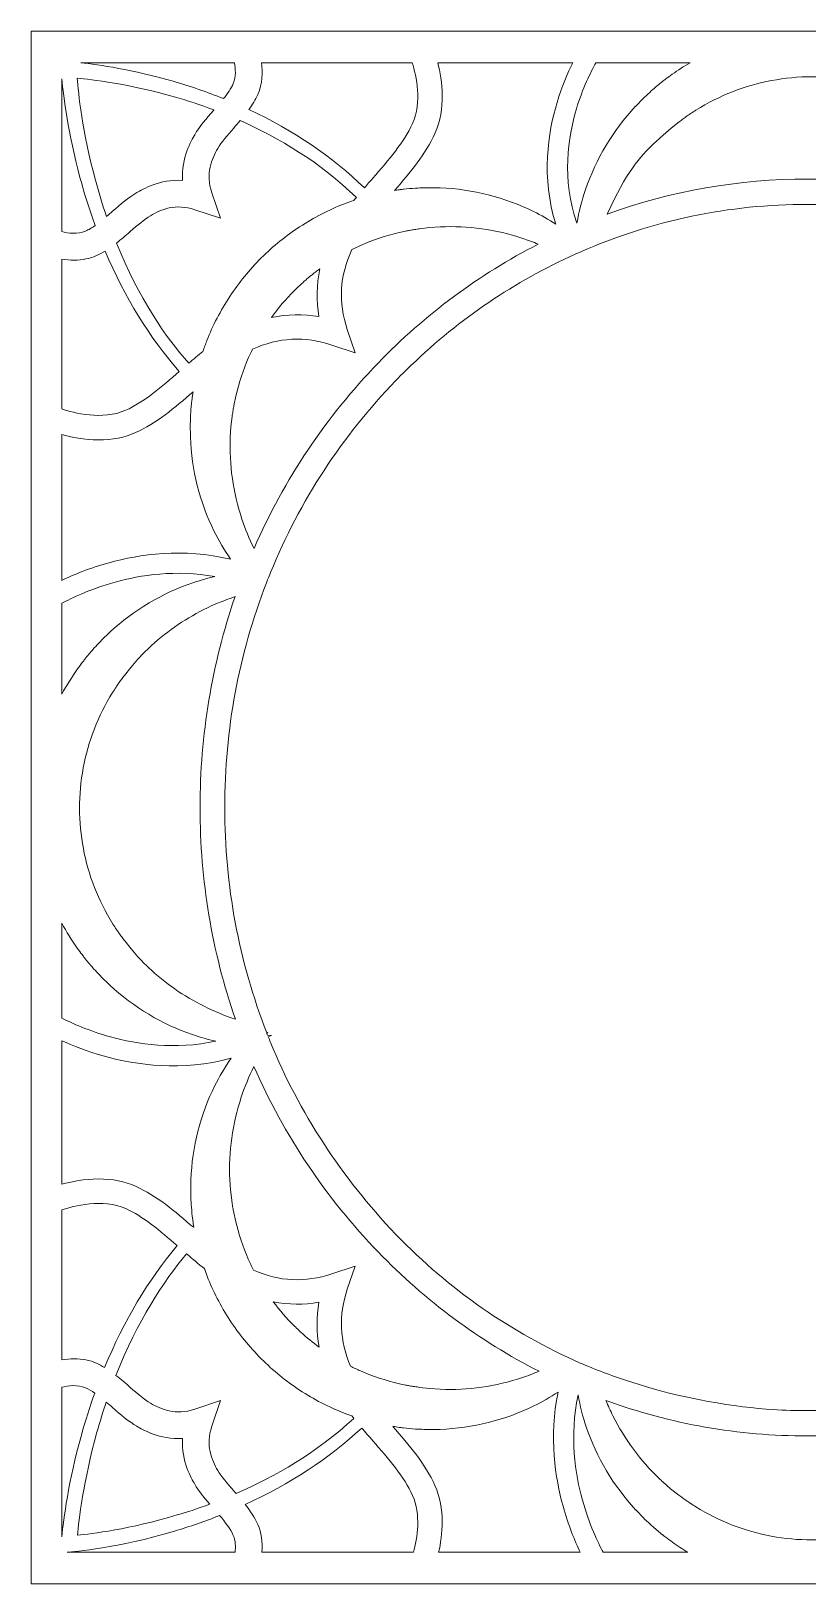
# Model space of a CAD drawing. Header units: millimetres. Extents: x -965 to 732, y -534 to 696.
# Drawn here: x -519.3 to -328.8, y 314.6 to 695.5 of the extents above; entities that cross this region are included whole.
import ezdxf

# ---------------------------------------------------------------- set-up
doc = ezdxf.new("R2010")
doc.units = ezdxf.units.MM
doc.header["$MEASUREMENT"] = 0
doc.layers.add('Layer 4', color=7, linetype='Continuous')

msp = doc.modelspace()

# ---------------------------------------------------------------- linework, layer by layer
at = {"layer": 'Layer 4', "lineweight": 0}
msp.add_lwpolyline([(-138.35, 642.07), (-138.27, 642.1), (-138.35, 642.29), (-138.35, 695.51), (-519.27, 695.51), (-519.27, 314.59), (-138.35, 314.59), (-138.35, 366.85), (-138.27, 367.04), (-138.35, 367.07), (-138.35, 642.07)], dxfattribs=at)
for points, knots in [([(-469.69, 682.63), (-470.23, 681.43), (-471.09, 680.18), (-472.08, 678.93), (-476.06, 680.53), (-480.19, 681.96), (-484.46, 683.19), (-494.39, 686.06), (-502.63, 687.26), (-507.11, 687.75), (-507.11, 687.75), (-469.42, 687.75), (-469.42, 687.75), (-469.12, 686.27), (-468.97, 684.27), (-469.69, 682.63)], [0, 0, 0, 0, 1, 1, 1, 2, 2, 2, 3, 3, 3, 4, 4, 4, 5, 5, 5, 5]), ([(-463.68, 679.96), (-462.5, 682.62), (-462.45, 685.44), (-462.75, 687.75), (-462.75, 687.75), (-425.81, 687.75), (-425.81, 687.75), (-424.78, 684.43), (-423.39, 678.08), (-425.73, 672.83), (-427.74, 668.31), (-431.67, 663.8), (-435.47, 659.43), (-436.16, 658.64), (-436.85, 657.84), (-437.54, 657.03), (-445.35, 664.66), (-454.93, 671.15), (-465.86, 676.24), (-465.01, 677.43), (-464.26, 678.66), (-463.68, 679.96)], [0, 0, 0, 0, 1, 1, 1, 2, 2, 2, 3, 3, 3, 4, 4, 4, 5, 5, 5, 6, 6, 6, 7, 7, 7, 7]), ([(-386.41, 687.75), (-387.66, 685.24), (-389.09, 681.91), (-390.28, 677.97), (-392.52, 670.59), (-394.22, 659.71), (-390.59, 648.12), (-392.36, 649.27), (-394.18, 650.31), (-396.06, 651.24), (-403.06, 654.72), (-410.99, 656.73), (-418.97, 657.05), (-418.99, 657.05), (-419, 657.05), (-419.01, 657.05), (-419.01, 657.05), (-421.94, 657.09), (-421.94, 657.09), (-421.96, 657.09), (-421.99, 657.09), (-422.01, 657.09), (-422.01, 657.09), (-422.91, 657.06), (-422.91, 657.06), (-423.59, 657.04), (-424.28, 657.02), (-424.96, 656.98), (-424.97, 656.98), (-424.99, 656.98), (-425.01, 656.98), (-425.9, 656.91), (-426.94, 656.82), (-427.97, 656.71), (-427.98, 656.71), (-428, 656.71), (-428.02, 656.71), (-428.33, 656.66), (-428.65, 656.62), (-428.96, 656.58), (-429.35, 656.52), (-429.75, 656.47), (-430.15, 656.41), (-426.31, 660.82), (-422.47, 665.39), (-420.25, 670.39), (-417.51, 676.54), (-418.41, 683.32), (-419.56, 687.75), (-419.56, 687.75), (-386.41, 687.75), (-386.41, 687.75)], [0, 0, 0, 0, 1, 1, 1, 2, 2, 2, 3, 3, 3, 4, 4, 4, 5, 5, 5, 6, 6, 6, 7, 7, 7, 8, 8, 8, 9, 9, 9, 10, 10, 10, 11, 11, 11, 12, 12, 12, 13, 13, 13, 14, 14, 14, 15, 15, 15, 16, 16, 16, 17, 17, 17, 17]), ([(-357.63, 687.75), (-359.17, 686.86), (-360.64, 685.91), (-362.04, 684.91), (-362.6, 684.52), (-363.14, 684.11), (-363.66, 683.71), (-363.92, 683.52), (-364.17, 683.33), (-364.43, 683.13), (-364.44, 683.12), (-364.46, 683.11), (-364.47, 683.1), (-365.28, 682.45), (-366.08, 681.78), (-366.77, 681.2), (-366.78, 681.19), (-366.79, 681.18), (-366.81, 681.17), (-367.31, 680.71), (-367.81, 680.24), (-368.31, 679.78), (-368.31, 679.78), (-368.98, 679.16), (-368.98, 679.16), (-368.99, 679.14), (-369.01, 679.13), (-369.03, 679.11), (-369.03, 679.11), (-371.08, 677.02), (-371.08, 677.02), (-371.09, 677), (-371.1, 676.99), (-371.11, 676.98), (-376.56, 671.1), (-380.78, 664.06), (-383.31, 656.63), (-384.22, 653.95), (-384.92, 651.18), (-385.41, 648.37), (-389.19, 659.19), (-387.61, 669.52), (-385.53, 676.45), (-384.02, 681.46), (-382.04, 685.45), (-380.75, 687.75), (-380.75, 687.75), (-357.63, 687.75), (-357.63, 687.75)], [0, 0, 0, 0, 1, 1, 1, 2, 2, 2, 3, 3, 3, 4, 4, 4, 5, 5, 5, 6, 6, 6, 7, 7, 7, 8, 8, 8, 9, 9, 9, 10, 10, 10, 11, 11, 11, 12, 12, 12, 13, 13, 13, 14, 14, 14, 15, 15, 15, 16, 16, 16, 16]), ([(-507.28, 659.61), (-506.19, 655.55), (-504.94, 651.61), (-503.55, 647.8), (-504.34, 647.25), (-505.13, 646.77), (-505.9, 646.43), (-507.8, 645.58), (-510.19, 645.93), (-511.73, 646.31), (-511.73, 646.31), (-511.73, 683.77), (-511.73, 683.77), (-511.32, 679.35), (-510.2, 670.45), (-507.28, 659.61)], [0, 0, 0, 0, 1, 1, 1, 2, 2, 2, 3, 3, 3, 4, 4, 4, 5, 5, 5, 5]), ([(-503.5, 658.94), (-506.7, 670.79), (-507.69, 680.47), (-507.96, 683.92), (-504.62, 683.64), (-495.27, 682.6), (-483.82, 679.28), (-480.92, 678.44), (-477.75, 677.41), (-474.42, 676.15), (-474.46, 676.1), (-474.51, 676.05), (-474.55, 676), (-476.29, 674.01), (-477.93, 672.13), (-479.14, 670.07), (-480, 668.62), (-482.42, 664.52), (-482.16, 658.89), (-487.79, 659.16), (-491.89, 656.73), (-493.33, 655.88), (-495.39, 654.66), (-497.28, 653.02), (-499.27, 651.29), (-499.76, 650.85), (-500.26, 650.42), (-500.76, 650), (-501.73, 652.83), (-502.65, 655.8), (-503.5, 658.94)], [0, 0, 0, 0, 1, 1, 1, 2, 2, 2, 3, 3, 3, 4, 4, 4, 5, 5, 5, 6, 6, 6, 7, 7, 7, 8, 8, 8, 9, 9, 9, 10, 10, 10, 10]), ([(-296.18, 674.05), (-295.85, 673.8), (-295.51, 673.55), (-295.18, 673.32), (-295.18, 673.32), (-293.2, 671.75), (-293.2, 671.75), (-293.2, 671.75), (-291.29, 670.09), (-291.29, 670.09), (-286.24, 665.48), (-282.1, 660), (-278.98, 653.8), (-278.31, 652.47), (-277.69, 651.1), (-277.11, 649.67), (-293.62, 656), (-311, 659.2), (-328.81, 659.2), (-345.71, 659.2), (-362.23, 656.32), (-377.98, 650.62), (-373.39, 660.79), (-369.92, 664.72), (-366.46, 667.98), (-365.97, 668.44), (-365.48, 668.89), (-364.98, 669.34), (-364.98, 669.34), (-364.28, 669.98), (-364.28, 669.98), (-364.28, 669.98), (-362.35, 671.67), (-362.35, 671.67), (-362.35, 671.67), (-360.38, 673.23), (-360.38, 673.23), (-360.05, 673.47), (-359.72, 673.72), (-359.38, 673.96), (-359.04, 674.22), (-358.7, 674.47), (-358.35, 674.72), (-358.08, 674.89), (-357.81, 675.07), (-357.54, 675.25), (-357.11, 675.54), (-356.68, 675.83), (-356.25, 676.1), (-353.28, 677.94), (-350.27, 679.46), (-347.31, 680.61), (-344.08, 681.86), (-340.86, 682.79), (-337.73, 683.36), (-334.44, 683.99), (-331.12, 684.31), (-327.81, 684.3), (-324.51, 684.32), (-321.18, 684.01), (-317.88, 683.39), (-314.76, 682.83), (-311.53, 681.91), (-308.3, 680.66), (-308.3, 680.66), (-308.3, 680.66), (-308.3, 680.66), (-305.33, 679.52), (-302.31, 678.01), (-299.34, 676.19), (-298.9, 675.91), (-298.46, 675.62), (-298.03, 675.33), (-297.76, 675.15), (-297.49, 674.97), (-297.22, 674.8), (-296.87, 674.55), (-296.53, 674.3), (-296.18, 674.05)], [0, 0, 0, 0, 1, 1, 1, 2, 2, 2, 3, 3, 3, 4, 4, 4, 5, 5, 5, 6, 6, 6, 7, 7, 7, 8, 8, 8, 9, 9, 9, 10, 10, 10, 11, 11, 11, 12, 12, 12, 13, 13, 13, 14, 14, 14, 15, 15, 15, 16, 16, 16, 17, 17, 17, 18, 18, 18, 19, 19, 19, 20, 20, 20, 21, 21, 21, 22, 22, 22, 23, 23, 23, 24, 24, 24, 25, 25, 25, 26, 26, 26, 26]), ([(-439.51, 654.68), (-439.7, 654.45), (-439.9, 654.21), (-440.09, 653.97), (-440.93, 653.69), (-441.77, 653.39), (-442.62, 653.07), (-446.26, 651.65), (-449.89, 649.78), (-453.41, 647.5), (-456.74, 645.31), (-459.91, 642.74), (-462.85, 639.84), (-465.75, 636.92), (-468.33, 633.75), (-470.54, 630.42), (-472.83, 626.91), (-474.71, 623.28), (-476.15, 619.63), (-476.5, 618.73), (-476.82, 617.83), (-477.12, 616.92), (-478.28, 616), (-479.45, 615.01), (-480.61, 614.01), (-486.24, 620.39), (-492.86, 629.92), (-498.34, 643.48), (-497.17, 644.39), (-496.05, 645.36), (-494.94, 646.33), (-493.19, 647.86), (-491.53, 649.3), (-489.99, 650.21), (-487.42, 651.73), (-483.87, 653.27), (-479.11, 651.68), (-479.11, 651.68), (-472.86, 649.59), (-472.86, 649.59), (-472.86, 649.59), (-474.94, 655.84), (-474.94, 655.84), (-474.94, 655.84), (-474.94, 655.84), (-474.94, 655.84), (-476.53, 660.6), (-475, 664.16), (-473.48, 666.72), (-472.57, 668.26), (-471.12, 669.92), (-469.59, 671.68), (-469.06, 672.29), (-468.53, 672.9), (-468, 673.53), (-458.51, 669.32), (-448.3, 663.28), (-439.51, 654.68)], [0, 0, 0, 0, 1, 1, 1, 2, 2, 2, 3, 3, 3, 4, 4, 4, 5, 5, 5, 6, 6, 6, 7, 7, 7, 8, 8, 8, 9, 9, 9, 10, 10, 10, 11, 11, 11, 12, 12, 12, 13, 13, 13, 14, 14, 14, 15, 15, 15, 16, 16, 16, 17, 17, 17, 18, 18, 18, 19, 19, 19, 19]), ([(-429.75, 400.24), (-429.79, 400.28), (-429.83, 400.32), (-429.87, 400.36), (-443.24, 414.51), (-453.56, 430.35), (-460.55, 447.42), (-460.74, 447.89), (-460.92, 448.35), (-461.11, 448.82), (-461.11, 448.82), (-460.31, 449.11), (-460.31, 449.11), (-460.31, 449.11), (-461.26, 449.2), (-461.26, 449.2), (-461.31, 449.33), (-461.37, 449.47), (-461.42, 449.6), (-461.42, 449.6), (-461.19, 449.88), (-461.19, 449.88), (-461.19, 449.88), (-461.48, 449.77), (-461.48, 449.77), (-468.33, 467.33), (-471.79, 485.92), (-471.79, 505.05), (-471.79, 524.13), (-468.34, 542.67), (-461.54, 560.19), (-461.54, 560.19), (-461.26, 560.91), (-461.26, 560.91), (-461.02, 561.5), (-460.79, 562.09), (-460.55, 562.67), (-453.34, 580.3), (-443.02, 596.13), (-429.88, 609.72), (-428.25, 611.41), (-426.58, 613.05), (-424.88, 614.65), (-412.93, 625.89), (-399.37, 634.86), (-384.48, 641.37), (-366.85, 649.09), (-348.12, 653), (-328.81, 653), (-309.5, 653), (-290.77, 649.09), (-273.14, 641.37), (-256.11, 633.92), (-240.82, 623.25), (-227.68, 609.67), (-214.55, 596.08), (-204.23, 580.25), (-197.03, 562.64), (-189.57, 544.4), (-185.79, 525.02), (-185.79, 505.05), (-185.79, 485.76), (-189.32, 467.04), (-196.27, 449.36), (-196.27, 449.36), (-197.24, 449.28), (-197.24, 449.28), (-197.24, 449.28), (-196.4, 449.02), (-196.4, 449.02), (-196.61, 448.5), (-196.82, 447.98), (-197.03, 447.46), (-204.23, 429.84), (-214.55, 414.02), (-227.68, 400.43), (-240.82, 386.84), (-256.11, 376.17), (-273.14, 368.72), (-290.77, 361.01), (-309.5, 357.1), (-328.81, 357.1), (-331.66, 357.1), (-334.5, 357.18), (-337.32, 357.35), (-346.33, 357.98), (-358.96, 359.75), (-373.02, 364.39), (-376.98, 365.7), (-380.85, 367.17), (-384.62, 368.78), (-401.51, 376.2), (-416.69, 386.78), (-429.75, 400.24)], [0, 0, 0, 0, 1, 1, 1, 2, 2, 2, 3, 3, 3, 4, 4, 4, 5, 5, 5, 6, 6, 6, 7, 7, 7, 8, 8, 8, 9, 9, 9, 10, 10, 10, 11, 11, 11, 12, 12, 12, 13, 13, 13, 14, 14, 14, 15, 15, 15, 16, 16, 16, 17, 17, 17, 18, 18, 18, 19, 19, 19, 20, 20, 20, 21, 21, 21, 22, 22, 22, 23, 23, 23, 24, 24, 24, 25, 25, 25, 26, 26, 26, 27, 27, 27, 28, 28, 28, 29, 29, 29, 30, 30, 30, 31, 31, 31, 31]), ([(-426.49, 646.62), (-426.07, 646.69), (-425.65, 646.75), (-425.22, 646.82), (-424.81, 646.88), (-424.4, 646.94), (-423.99, 647.01), (-423.99, 647.01), (-421.49, 647.31), (-421.49, 647.31), (-421.49, 647.31), (-418.95, 647.48), (-418.95, 647.48), (-412.12, 647.79), (-405.3, 646.84), (-398.7, 644.65), (-397.43, 644.24), (-396.17, 643.77), (-394.9, 643.24), (-409.44, 635.8), (-422.64, 626), (-434.19, 614.05), (-446.97, 600.83), (-457.19, 585.56), (-464.6, 568.62), (-465.76, 570.98), (-466.75, 573.37), (-467.55, 575.78), (-467.55, 575.78), (-467.55, 575.78), (-467.55, 575.78), (-469.75, 582.34), (-470.71, 589.12), (-470.42, 595.9), (-470.42, 595.9), (-470.26, 598.46), (-470.26, 598.46), (-470.26, 598.46), (-469.97, 600.96), (-469.97, 600.96), (-469.9, 601.36), (-469.84, 601.77), (-469.78, 602.18), (-469.72, 602.6), (-469.65, 603.02), (-469.58, 603.44), (-469.52, 603.76), (-469.45, 604.07), (-469.39, 604.39), (-469.29, 604.9), (-469.19, 605.41), (-469.08, 605.91), (-468.28, 609.31), (-467.22, 612.5), (-465.94, 615.4), (-465.65, 616.08), (-465.33, 616.76), (-464.99, 617.45), (-458.54, 620.37), (-452.17, 620.71), (-445.52, 618.49), (-445.52, 618.49), (-439.83, 616.59), (-439.83, 616.59), (-439.83, 616.59), (-441.73, 622.28), (-441.73, 622.28), (-443.96, 628.98), (-443.6, 635.42), (-440.61, 641.93), (-439.91, 642.27), (-439.2, 642.61), (-438.47, 642.93), (-435.57, 644.23), (-432.37, 645.29), (-428.97, 646.1), (-428.46, 646.22), (-427.95, 646.32), (-427.44, 646.42), (-427.12, 646.49), (-426.8, 646.55), (-426.49, 646.62)], [0, 0, 0, 0, 1, 1, 1, 2, 2, 2, 3, 3, 3, 4, 4, 4, 5, 5, 5, 6, 6, 6, 7, 7, 7, 8, 8, 8, 9, 9, 9, 10, 10, 10, 11, 11, 11, 12, 12, 12, 13, 13, 13, 14, 14, 14, 15, 15, 15, 16, 16, 16, 17, 17, 17, 18, 18, 18, 19, 19, 19, 20, 20, 20, 21, 21, 21, 22, 22, 22, 23, 23, 23, 24, 24, 24, 25, 25, 25, 26, 26, 26, 27, 27, 27, 27]), ([(-503.23, 640.42), (-502.49, 640.74), (-501.78, 641.12), (-501.09, 641.54), (-496.29, 630.19), (-490.16, 620.2), (-482.92, 612.01), (-487.2, 608.28), (-491.63, 604.46), (-496.07, 602.49), (-501.78, 599.95), (-508.91, 601.86), (-511.73, 602.82), (-511.73, 602.82), (-511.73, 639.58), (-511.73, 639.58), (-510.7, 639.41), (-509.69, 639.32), (-508.71, 639.32), (-506.7, 639.32), (-504.86, 639.69), (-503.23, 640.42)], [0, 0, 0, 0, 1, 1, 1, 2, 2, 2, 3, 3, 3, 4, 4, 4, 5, 5, 5, 6, 6, 6, 7, 7, 7, 7]), ([(-453.24, 633.26), (-452.86, 633.62), (-452.47, 633.96), (-452.08, 634.3), (-451.77, 634.57), (-451.45, 634.84), (-451.14, 635.1), (-450.96, 635.25), (-450.79, 635.39), (-450.61, 635.54), (-449.92, 636.1), (-449.2, 636.64), (-448.48, 637.17), (-449.28, 633.29), (-449.36, 629.37), (-448.69, 625.45), (-452.58, 626.11), (-456.47, 626.05), (-460.32, 625.26), (-458.65, 627.59), (-456.79, 629.78), (-454.77, 631.78), (-454.33, 632.23), (-453.87, 632.68), (-453.4, 633.11), (-453.35, 633.16), (-453.29, 633.21), (-453.24, 633.26)], [0, 0, 0, 0, 1, 1, 1, 2, 2, 2, 3, 3, 3, 4, 4, 4, 5, 5, 5, 6, 6, 6, 7, 7, 7, 8, 8, 8, 9, 9, 9, 9]), ([(-493.63, 597.01), (-488.6, 599.25), (-484, 603.13), (-479.56, 606.99), (-479.61, 606.64), (-479.66, 606.29), (-479.7, 605.95), (-479.75, 605.64), (-479.79, 605.32), (-479.84, 605), (-479.84, 604.99), (-479.84, 604.97), (-479.84, 604.95), (-479.96, 603.92), (-480.05, 602.88), (-480.12, 601.98), (-480.12, 601.96), (-480.13, 601.95), (-480.13, 601.93), (-480.16, 601.24), (-480.18, 600.56), (-480.21, 599.88), (-480.21, 599.88), (-480.24, 598.97), (-480.24, 598.97), (-480.24, 598.95), (-480.24, 598.92), (-480.24, 598.9), (-480.24, 598.9), (-480.21, 595.97), (-480.21, 595.97), (-480.21, 595.95), (-480.21, 595.94), (-480.21, 595.92), (-479.9, 587.9), (-477.91, 579.94), (-474.43, 572.9), (-473.24, 570.47), (-471.86, 568.14), (-470.33, 565.93), (-481.98, 568.77), (-492.79, 567.14), (-500.15, 565.09), (-500.15, 565.09), (-500.15, 565.09), (-500.15, 565.09), (-504.92, 563.77), (-508.86, 562.15), (-511.73, 560.76), (-511.73, 560.76), (-511.73, 596.53), (-511.73, 596.53), (-509.44, 595.88), (-506.21, 595.21), (-502.71, 595.21), (-499.37, 595.21), (-496.32, 595.82), (-493.63, 597.01)], [0, 0, 0, 0, 1, 1, 1, 2, 2, 2, 3, 3, 3, 4, 4, 4, 5, 5, 5, 6, 6, 6, 7, 7, 7, 8, 8, 8, 9, 9, 9, 10, 10, 10, 11, 11, 11, 12, 12, 12, 13, 13, 13, 14, 14, 14, 15, 15, 15, 16, 16, 16, 17, 17, 17, 18, 18, 18, 19, 19, 19, 19]), ([(-498.64, 560.35), (-492.49, 562.05), (-483.72, 563.44), (-474.2, 561.68), (-476.02, 561.27), (-477.82, 560.77), (-479.6, 560.17), (-487.01, 557.68), (-494.04, 553.5), (-499.92, 548.08), (-499.93, 548.07), (-499.94, 548.06), (-499.95, 548.05), (-499.95, 548.05), (-502.05, 546.01), (-502.05, 546.01), (-502.06, 545.99), (-502.08, 545.98), (-502.1, 545.96), (-502.1, 545.96), (-502.72, 545.3), (-502.72, 545.3), (-503.18, 544.8), (-503.65, 544.3), (-504.11, 543.8), (-504.12, 543.79), (-504.13, 543.77), (-504.14, 543.76), (-504.72, 543.07), (-505.4, 542.28), (-506.05, 541.47), (-506.06, 541.46), (-506.07, 541.45), (-506.08, 541.43), (-506.27, 541.18), (-506.47, 540.92), (-506.66, 540.67), (-507.06, 540.14), (-507.47, 539.6), (-507.87, 539.05), (-509.26, 537.11), (-510.55, 535.03), (-511.73, 532.84), (-511.73, 532.84), (-511.73, 555.14), (-511.73, 555.14), (-509.44, 556.38), (-504.74, 558.66), (-498.64, 560.35)], [0, 0, 0, 0, 1, 1, 1, 2, 2, 2, 3, 3, 3, 4, 4, 4, 5, 5, 5, 6, 6, 6, 7, 7, 7, 8, 8, 8, 9, 9, 9, 10, 10, 10, 11, 11, 11, 12, 12, 12, 13, 13, 13, 14, 14, 14, 15, 15, 15, 16, 16, 16, 16]), ([(-493.06, 468.43), (-493.06, 468.43), (-494.76, 470.36), (-494.76, 470.36), (-494.76, 470.36), (-496.32, 472.32), (-496.32, 472.32), (-496.56, 472.66), (-496.81, 472.99), (-497.05, 473.33), (-497.31, 473.67), (-497.56, 474.01), (-497.81, 474.36), (-497.98, 474.63), (-498.16, 474.89), (-498.34, 475.16), (-498.63, 475.59), (-498.92, 476.03), (-499.19, 476.46), (-501.03, 479.43), (-502.55, 482.43), (-503.7, 485.39), (-504.95, 488.61), (-505.88, 491.83), (-506.45, 494.96), (-507.08, 498.24), (-507.39, 501.56), (-507.39, 504.86), (-507.4, 508.14), (-507.1, 511.47), (-506.48, 514.77), (-505.92, 517.89), (-505, 521.11), (-503.75, 524.34), (-502.61, 527.31), (-501.1, 530.32), (-499.28, 533.29), (-499, 533.73), (-498.71, 534.17), (-498.42, 534.6), (-498.24, 534.87), (-498.06, 535.14), (-497.88, 535.41), (-497.64, 535.76), (-497.39, 536.1), (-497.13, 536.45), (-496.89, 536.78), (-496.64, 537.11), (-496.4, 537.45), (-496.4, 537.45), (-494.84, 539.43), (-494.84, 539.43), (-494.84, 539.43), (-493.17, 541.34), (-493.17, 541.34), (-492.31, 542.28), (-491.42, 543.19), (-490.5, 544.07), (-486.5, 547.87), (-481.95, 551.07), (-476.92, 553.59), (-474.49, 554.81), (-471.92, 555.88), (-469.24, 556.78), (-474.94, 540.23), (-477.83, 522.84), (-477.83, 505.05), (-477.83, 487.19), (-474.92, 469.73), (-469.17, 453.12), (-471.85, 454.01), (-474.42, 455.07), (-476.85, 456.29), (-481.87, 458.79), (-486.42, 461.96), (-490.41, 465.73), (-491.32, 466.6), (-492.21, 467.5), (-493.06, 468.43)], [0, 0, 0, 0, 1, 1, 1, 2, 2, 2, 3, 3, 3, 4, 4, 4, 5, 5, 5, 6, 6, 6, 7, 7, 7, 8, 8, 8, 9, 9, 9, 10, 10, 10, 11, 11, 11, 12, 12, 12, 13, 13, 13, 14, 14, 14, 15, 15, 15, 16, 16, 16, 17, 17, 17, 18, 18, 18, 19, 19, 19, 20, 20, 20, 21, 21, 21, 22, 22, 22, 23, 23, 23, 24, 24, 24, 25, 25, 25, 26, 26, 26, 26]), ([(-507.95, 470.57), (-507.55, 470.02), (-507.14, 469.47), (-506.74, 468.95), (-506.55, 468.69), (-506.36, 468.44), (-506.16, 468.18), (-506.15, 468.17), (-506.14, 468.15), (-506.13, 468.14), (-505.48, 467.33), (-504.81, 466.53), (-504.23, 465.85), (-504.22, 465.83), (-504.21, 465.82), (-504.2, 465.81), (-503.74, 465.3), (-503.27, 464.8), (-502.8, 464.3), (-502.8, 464.3), (-502.19, 463.64), (-502.19, 463.64), (-502.17, 463.62), (-502.15, 463.6), (-502.14, 463.59), (-502.14, 463.59), (-500.04, 461.54), (-500.04, 461.54), (-500.03, 461.53), (-500.02, 461.52), (-500.01, 461.51), (-494.13, 456.06), (-487.1, 451.85), (-479.67, 449.33), (-477.8, 448.69), (-475.89, 448.16), (-473.96, 447.73), (-483.99, 445.57), (-493.29, 446.98), (-499.79, 448.78), (-505.07, 450.24), (-509.3, 452.16), (-511.73, 453.39), (-511.73, 453.39), (-511.73, 476.68), (-511.73, 476.68), (-510.58, 474.52), (-509.31, 472.48), (-507.95, 470.57)], [0, 0, 0, 0, 1, 1, 1, 2, 2, 2, 3, 3, 3, 4, 4, 4, 5, 5, 5, 6, 6, 6, 7, 7, 7, 8, 8, 8, 9, 9, 9, 10, 10, 10, 11, 11, 11, 12, 12, 12, 13, 13, 13, 14, 14, 14, 15, 15, 15, 16, 16, 16, 16]), ([(-480.12, 410.71), (-480.12, 410.71), (-480.09, 409.81), (-480.09, 409.81), (-480.07, 409.13), (-480.05, 408.44), (-480.02, 407.76), (-480.02, 407.74), (-480.02, 407.72), (-480.01, 407.7), (-479.94, 406.81), (-479.85, 405.77), (-479.74, 404.74), (-479.74, 404.72), (-479.74, 404.7), (-479.74, 404.69), (-479.69, 404.37), (-479.65, 404.05), (-479.61, 403.74), (-479.54, 403.22), (-479.46, 402.68), (-479.38, 402.15), (-479.41, 402.12), (-479.43, 402.09), (-479.46, 402.07), (-483.93, 405.96), (-488.56, 409.88), (-493.63, 412.13), (-496.32, 413.33), (-499.37, 413.93), (-502.71, 413.93), (-506.21, 413.93), (-509.45, 413.26), (-511.73, 412.62), (-511.73, 412.62), (-511.73, 447.83), (-511.73, 447.83), (-509.08, 446.62), (-505.52, 445.21), (-501.3, 444.04), (-493.6, 441.9), (-482.31, 440.25), (-470.23, 443.52), (-471.73, 441.36), (-473.08, 439.08), (-474.26, 436.71), (-477.74, 429.69), (-479.76, 421.76), (-480.09, 413.75), (-480.09, 413.74), (-480.09, 413.72), (-480.09, 413.71), (-480.09, 413.71), (-480.12, 410.78), (-480.12, 410.78), (-480.13, 410.76), (-480.13, 410.73), (-480.12, 410.71)], [0, 0, 0, 0, 1, 1, 1, 2, 2, 2, 3, 3, 3, 4, 4, 4, 5, 5, 5, 6, 6, 6, 7, 7, 7, 8, 8, 8, 9, 9, 9, 10, 10, 10, 11, 11, 11, 12, 12, 12, 13, 13, 13, 14, 14, 14, 15, 15, 15, 16, 16, 16, 17, 17, 17, 18, 18, 18, 19, 19, 19, 19]), ([(-441.73, 386.86), (-441.73, 386.86), (-439.83, 392.55), (-439.83, 392.55), (-439.83, 392.55), (-445.52, 390.65), (-445.52, 390.65), (-452.08, 388.47), (-458.36, 388.76), (-464.71, 391.57), (-465.17, 392.46), (-465.6, 393.37), (-466, 394.28), (-467.29, 397.18), (-468.36, 400.38), (-469.17, 403.77), (-469.28, 404.28), (-469.39, 404.79), (-469.49, 405.3), (-469.55, 405.62), (-469.62, 405.93), (-469.68, 406.25), (-469.76, 406.67), (-469.82, 407.09), (-469.89, 407.52), (-469.95, 407.92), (-470.01, 408.33), (-470.08, 408.74), (-470.08, 408.74), (-470.37, 411.24), (-470.37, 411.24), (-470.37, 411.24), (-470.54, 413.77), (-470.54, 413.77), (-470.86, 420.6), (-469.91, 427.41), (-467.72, 434), (-466.89, 436.53), (-465.85, 439.05), (-464.62, 441.52), (-457.21, 424.56), (-446.98, 409.28), (-434.18, 396.04), (-422.59, 384.05), (-409.32, 374.21), (-394.71, 366.75), (-396.07, 366.18), (-397.42, 365.67), (-398.77, 365.22), (-405.35, 363.02), (-412.14, 362.06), (-418.93, 362.35), (-418.93, 362.35), (-421.49, 362.51), (-421.49, 362.51), (-421.49, 362.51), (-423.99, 362.8), (-423.99, 362.8), (-424.4, 362.87), (-424.81, 362.93), (-425.22, 362.99), (-425.64, 363.05), (-426.06, 363.12), (-426.48, 363.19), (-426.79, 363.25), (-427.11, 363.32), (-427.43, 363.38), (-427.94, 363.48), (-428.45, 363.58), (-428.95, 363.69), (-432.35, 364.49), (-435.55, 365.55), (-438.46, 366.83), (-439.31, 367.2), (-440.14, 367.6), (-440.96, 368.01), (-443.62, 374.25), (-443.87, 380.42), (-441.73, 386.86)], [0, 0, 0, 0, 1, 1, 1, 2, 2, 2, 3, 3, 3, 4, 4, 4, 5, 5, 5, 6, 6, 6, 7, 7, 7, 8, 8, 8, 9, 9, 9, 10, 10, 10, 11, 11, 11, 12, 12, 12, 13, 13, 13, 14, 14, 14, 15, 15, 15, 16, 16, 16, 17, 17, 17, 18, 18, 18, 19, 19, 19, 20, 20, 20, 21, 21, 21, 22, 22, 22, 23, 23, 23, 24, 24, 24, 25, 25, 25, 26, 26, 26, 26]), ([(-503.23, 368.73), (-504.86, 369.45), (-506.7, 369.82), (-508.71, 369.82), (-509.69, 369.82), (-510.7, 369.73), (-511.73, 369.56), (-511.73, 369.56), (-511.73, 406.33), (-511.73, 406.33), (-508.91, 407.28), (-501.78, 409.19), (-496.07, 406.65), (-491.81, 404.76), (-487.57, 401.17), (-483.45, 397.59), (-490.52, 389.18), (-496.53, 379.07), (-501.24, 367.68), (-501.89, 368.07), (-502.55, 368.42), (-503.23, 368.73)], [0, 0, 0, 0, 1, 1, 1, 2, 2, 2, 3, 3, 3, 4, 4, 4, 5, 5, 5, 6, 6, 6, 7, 7, 7, 7]), ([(-469.59, 337.46), (-471.12, 339.22), (-472.57, 340.88), (-473.48, 342.42), (-475, 344.99), (-476.53, 348.54), (-474.94, 353.3), (-474.94, 353.3), (-472.86, 359.55), (-472.86, 359.55), (-472.86, 359.55), (-479.11, 357.46), (-479.11, 357.46), (-483.87, 355.88), (-487.42, 357.41), (-489.99, 358.93), (-491.53, 359.84), (-493.19, 361.28), (-494.94, 362.81), (-496.09, 363.81), (-497.24, 364.82), (-498.45, 365.75), (-493.16, 379.14), (-486.78, 388.84), (-481.15, 395.59), (-479.71, 394.34), (-478.24, 393.09), (-476.78, 391.95), (-476.56, 391.32), (-476.33, 390.69), (-476.09, 390.07), (-474.67, 386.42), (-472.79, 382.79), (-470.51, 379.26), (-468.32, 375.94), (-465.74, 372.76), (-462.84, 369.82), (-459.92, 366.93), (-456.75, 364.34), (-453.42, 362.14), (-449.91, 359.86), (-446.28, 357.98), (-442.64, 356.55), (-441.95, 356.28), (-441.27, 356.03), (-440.58, 355.79), (-440.43, 355.59), (-440.27, 355.4), (-440.12, 355.21), (-449.19, 346.81), (-459.52, 340.9), (-468.99, 336.77), (-469.19, 337), (-469.39, 337.23), (-469.59, 337.46)], [0, 0, 0, 0, 1, 1, 1, 2, 2, 2, 3, 3, 3, 4, 4, 4, 5, 5, 5, 6, 6, 6, 7, 7, 7, 8, 8, 8, 9, 9, 9, 10, 10, 10, 11, 11, 11, 12, 12, 12, 13, 13, 13, 14, 14, 14, 15, 15, 15, 16, 16, 16, 17, 17, 17, 18, 18, 18, 18]), ([(-453.13, 376.35), (-453.17, 376.39), (-453.22, 376.43), (-453.27, 376.47), (-453.67, 376.85), (-454.07, 377.24), (-454.46, 377.62), (-454.57, 377.73), (-454.68, 377.83), (-454.79, 377.93), (-456.61, 379.74), (-458.32, 381.7), (-459.88, 383.8), (-456.17, 383.09), (-452.43, 383.05), (-448.69, 383.69), (-449.32, 380.01), (-449.29, 376.32), (-448.61, 372.67), (-450.19, 373.82), (-451.7, 375.04), (-453.13, 376.35)], [0, 0, 0, 0, 1, 1, 1, 2, 2, 2, 3, 3, 3, 4, 4, 4, 5, 5, 5, 6, 6, 6, 7, 7, 7, 7]), ([(-511.73, 362.83), (-510.19, 363.21), (-507.8, 363.56), (-505.9, 362.71), (-505.16, 362.39), (-504.42, 361.94), (-503.66, 361.42), (-504.86, 358.07), (-505.96, 354.64), (-506.94, 351.12), (-510.11, 339.73), (-511.31, 330.47), (-511.73, 326.18), (-511.73, 326.18), (-511.73, 362.83), (-511.73, 362.83)], [0, 0, 0, 0, 1, 1, 1, 2, 2, 2, 3, 3, 3, 4, 4, 4, 5, 5, 5, 5]), ([(-500.84, 359.21), (-500.31, 358.76), (-499.79, 358.31), (-499.27, 357.85), (-497.28, 356.12), (-495.39, 354.48), (-493.33, 353.26), (-491.89, 352.41), (-487.79, 349.98), (-482.16, 350.25), (-482.42, 344.62), (-480, 340.52), (-479.14, 339.07), (-478.14, 337.37), (-476.85, 335.79), (-475.45, 334.17), (-478.26, 333.13), (-480.94, 332.24), (-483.42, 331.5), (-495.04, 328.02), (-504.5, 326.87), (-507.88, 326.54), (-507.57, 330.04), (-506.46, 339.83), (-503.11, 351.84), (-502.39, 354.4), (-501.63, 356.85), (-500.84, 359.21)], [0, 0, 0, 0, 1, 1, 1, 2, 2, 2, 3, 3, 3, 4, 4, 4, 5, 5, 5, 6, 6, 6, 7, 7, 7, 8, 8, 8, 9, 9, 9, 9]), ([(-419.33, 322.35), (-418.36, 326.55), (-417.67, 332.96), (-420.25, 338.75), (-422.55, 343.94), (-426.61, 348.66), (-430.58, 353.23), (-430.05, 353.15), (-429.51, 353.07), (-428.99, 353), (-428.67, 352.96), (-428.35, 352.91), (-428.04, 352.87), (-428.02, 352.86), (-428, 352.86), (-427.99, 352.86), (-426.95, 352.75), (-425.91, 352.66), (-425.02, 352.58), (-425, 352.58), (-424.99, 352.58), (-424.97, 352.58), (-424.29, 352.55), (-423.6, 352.52), (-422.92, 352.5), (-422.92, 352.5), (-422.02, 352.47), (-422.02, 352.47), (-421.99, 352.46), (-421.97, 352.46), (-421.95, 352.46), (-421.95, 352.46), (-419.02, 352.49), (-419.02, 352.49), (-419, 352.49), (-418.99, 352.5), (-418.98, 352.5), (-410.97, 352.8), (-403.02, 354.79), (-395.99, 358.25), (-393.95, 359.26), (-391.97, 360.4), (-390.06, 361.66), (-392.34, 350.63), (-390.72, 340.5), (-388.81, 333.66), (-387.53, 329.02), (-385.96, 325.18), (-384.61, 322.35), (-384.61, 322.35), (-419.33, 322.35), (-419.33, 322.35)], [0, 0, 0, 0, 1, 1, 1, 2, 2, 2, 3, 3, 3, 4, 4, 4, 5, 5, 5, 6, 6, 6, 7, 7, 7, 8, 8, 8, 9, 9, 9, 10, 10, 10, 11, 11, 11, 12, 12, 12, 13, 13, 13, 14, 14, 14, 15, 15, 15, 16, 16, 16, 17, 17, 17, 17]), ([(-384.07, 335.17), (-385.81, 341.47), (-387.3, 350.83), (-385.14, 360.94), (-384.66, 358.28), (-384, 355.66), (-383.14, 353.11), (-380.64, 345.69), (-376.45, 338.66), (-371.02, 332.78), (-371.01, 332.77), (-371.01, 332.76), (-371, 332.75), (-371, 332.75), (-368.95, 330.65), (-368.95, 330.65), (-368.94, 330.63), (-368.92, 330.62), (-368.9, 330.6), (-368.9, 330.6), (-368.24, 329.98), (-368.24, 329.98), (-367.74, 329.52), (-367.25, 329.05), (-366.74, 328.59), (-366.73, 328.58), (-366.71, 328.57), (-366.7, 328.56), (-366.02, 327.98), (-365.23, 327.31), (-364.42, 326.65), (-364.4, 326.64), (-364.39, 326.63), (-364.37, 326.62), (-364.12, 326.43), (-363.86, 326.23), (-363.6, 326.04), (-363.08, 325.64), (-362.54, 325.23), (-362, 324.84), (-360.78, 323.97), (-359.51, 323.14), (-358.19, 322.35), (-358.19, 322.35), (-379.01, 322.35), (-379.01, 322.35), (-380.22, 324.64), (-382.44, 329.26), (-384.07, 335.17)], [0, 0, 0, 0, 1, 1, 1, 2, 2, 2, 3, 3, 3, 4, 4, 4, 5, 5, 5, 6, 6, 6, 7, 7, 7, 8, 8, 8, 9, 9, 9, 10, 10, 10, 11, 11, 11, 12, 12, 12, 13, 13, 13, 14, 14, 14, 15, 15, 15, 16, 16, 16, 16]), ([(-359.45, 335.66), (-359.79, 335.9), (-360.12, 336.15), (-360.46, 336.39), (-360.46, 336.39), (-362.44, 337.95), (-362.44, 337.95), (-362.44, 337.95), (-364.35, 339.62), (-364.35, 339.62), (-364.64, 339.89), (-364.94, 340.16), (-365.23, 340.44), (-369.86, 344.86), (-373.68, 350.04), (-376.6, 355.86), (-377.21, 357.06), (-377.78, 358.31), (-378.31, 359.6), (-362.46, 353.82), (-345.83, 350.89), (-328.81, 350.89), (-311.02, 350.89), (-293.67, 354.09), (-277.18, 360.4), (-277.78, 358.87), (-278.45, 357.39), (-279.16, 355.97), (-282.25, 349.78), (-286.36, 344.31), (-291.35, 339.72), (-291.35, 339.72), (-293.28, 338.03), (-293.28, 338.03), (-293.28, 338.03), (-295.25, 336.47), (-295.25, 336.47), (-295.59, 336.23), (-295.92, 335.98), (-296.25, 335.74), (-296.59, 335.48), (-296.93, 335.23), (-297.28, 334.99), (-297.55, 334.81), (-297.82, 334.63), (-298.09, 334.45), (-298.52, 334.16), (-298.95, 333.87), (-299.39, 333.6), (-302.36, 331.76), (-305.36, 330.25), (-308.33, 329.1), (-311.55, 327.84), (-314.77, 326.92), (-317.91, 326.34), (-321.19, 325.71), (-324.52, 325.39), (-327.82, 325.41), (-331.11, 325.39), (-334.45, 325.69), (-337.75, 326.32), (-340.88, 326.88), (-344.1, 327.79), (-347.34, 329.04), (-347.34, 329.04), (-347.34, 329.04), (-347.34, 329.04), (-350.3, 330.18), (-353.32, 331.69), (-356.29, 333.52), (-356.74, 333.79), (-357.17, 334.09), (-357.61, 334.38), (-357.88, 334.55), (-358.14, 334.73), (-358.41, 334.91), (-358.76, 335.15), (-359.11, 335.41), (-359.45, 335.66)], [0, 0, 0, 0, 1, 1, 1, 2, 2, 2, 3, 3, 3, 4, 4, 4, 5, 5, 5, 6, 6, 6, 7, 7, 7, 8, 8, 8, 9, 9, 9, 10, 10, 10, 11, 11, 11, 12, 12, 12, 13, 13, 13, 14, 14, 14, 15, 15, 15, 16, 16, 16, 17, 17, 17, 18, 18, 18, 19, 19, 19, 20, 20, 20, 21, 21, 21, 22, 22, 22, 23, 23, 23, 24, 24, 24, 25, 25, 25, 26, 26, 26, 26]), ([(-462.65, 322.35), (-462.45, 324.86), (-462.8, 327.2), (-463.68, 329.18), (-464.45, 330.92), (-465.54, 332.53), (-466.74, 334.07), (-455.83, 339.08), (-446.17, 345.41), (-438.17, 352.84), (-437.28, 351.79), (-436.37, 350.74), (-435.47, 349.71), (-431.67, 345.35), (-427.74, 340.83), (-425.73, 336.31), (-423.61, 331.55), (-424.55, 325.88), (-425.53, 322.35), (-425.53, 322.35), (-462.65, 322.35), (-462.65, 322.35)], [0, 0, 0, 0, 1, 1, 1, 2, 2, 2, 3, 3, 3, 4, 4, 4, 5, 5, 5, 6, 6, 6, 7, 7, 7, 7]), ([(-510.45, 322.35), (-508.63, 322.48), (-498.02, 323.38), (-484.12, 327.54), (-480.32, 328.68), (-476.62, 329.96), (-473.04, 331.38), (-471.66, 329.74), (-470.4, 328.09), (-469.69, 326.51), (-469.11, 325.2), (-469.1, 323.67), (-469.26, 322.35), (-469.26, 322.35), (-510.45, 322.35), (-510.45, 322.35)], [0, 0, 0, 0, 1, 1, 1, 2, 2, 2, 3, 3, 3, 4, 4, 4, 5, 5, 5, 5])]:
    msp.add_open_spline(points, degree=3, knots=knots, dxfattribs=at)

doc.saveas('drawing.dxf')
